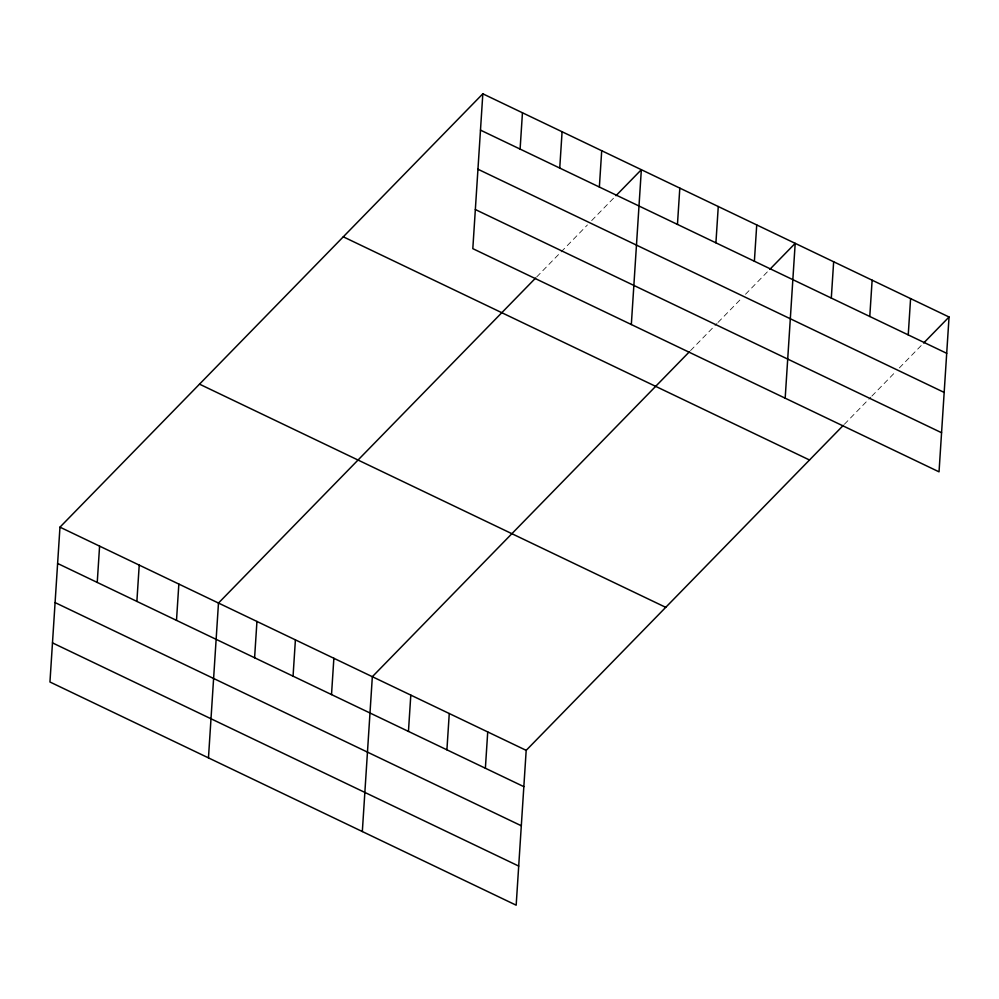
<?xml version="1.0" encoding="UTF-8"?>
<svg xmlns="http://www.w3.org/2000/svg" width="999" height="999" viewBox="0 0 999 999"><rect width="100%" height="100%" fill="white"/><g stroke="black" fill="none" stroke-linecap="round" stroke-linejoin="round"><path stroke-width="0.75" stroke-dasharray="5 3.75" d="M536.688 276.948L587.424 224.95M591.658 220.617L614.909 196.778M690.534 350.599L716.97 323.514M718.019 322.44L741.283 298.601M745.504 294.268L767.707 271.516M844.392 424.263L870.816 397.177M871.877 396.091L895.129 372.252M899.362 367.919L921.565 345.167"/><path stroke-width="1.5" d="M482.829 93.806L472.814 248.651L939.035 471.84L949.05 317.008L482.829 93.806L59.965 527.16L49.95 681.992L516.171 905.194L526.186 750.349L843.331 425.337M97.24 582.429L99.588 546.128M136.875 601.41L139.223 565.097M176.498 620.379L178.846 584.065M208.466 757.879L218.481 603.046L535.626 278.034M254.595 657.767L256.943 621.453M293.057 676.173L295.404 639.872M331.518 694.592L333.866 658.279M362.325 831.53L372.34 676.698L689.485 351.685M408.454 731.418L410.801 695.104M446.915 749.824L449.263 713.523M520.104 149.088L522.452 112.787M485.377 768.243L487.724 731.93M559.74 168.057L562.087 131.756M599.363 187.025L601.71 150.724M631.331 324.538L641.346 169.693L615.971 195.692M677.459 224.413L679.807 188.112M715.921 242.832L718.269 206.518M754.382 261.238L756.73 224.937M785.177 398.189L795.192 243.356L769.829 269.355M831.305 298.064L833.653 261.763M869.779 316.483L872.127 280.182M908.241 334.902L910.589 298.589M923.675 343.007L949.05 317.008M480.482 130.12L946.702 353.309M477.947 169.231L944.167 392.42M475.337 209.54L941.57 432.729M343.281 236.813L809.502 460.002M199.513 384.153L665.734 607.342M59.965 527.16L526.186 750.349M57.617 563.461L523.838 786.65M55.082 602.584L521.316 825.773M52.485 642.881L518.706 866.071"/></g></svg>
